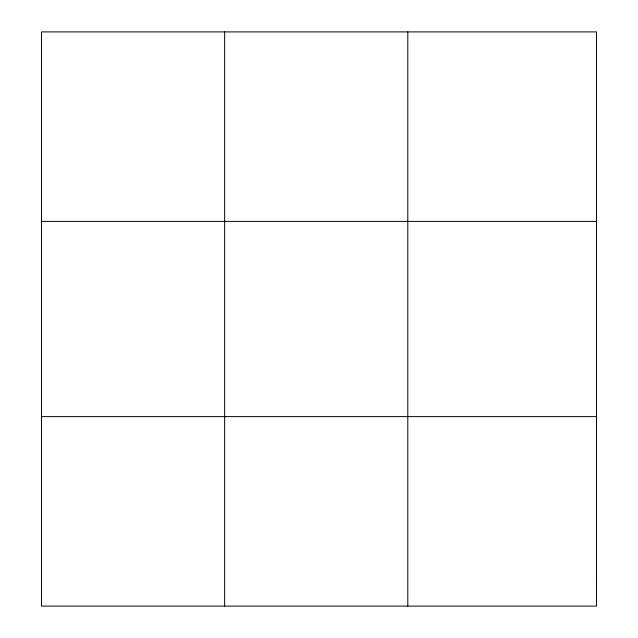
<?xml version="1.0" encoding="UTF-8"?>
<svg xmlns="http://www.w3.org/2000/svg" width="638" height="638" viewBox="0 0 638 638"><rect width="100%" height="100%" fill="white"/><g stroke="black" fill="none" stroke-linecap="round" stroke-linejoin="round"><path stroke-width="0.96" d="M224.648 606.1L224.648 31.9M407.802 606.1L407.802 31.9M41.502 221.386L596.498 221.386M41.502 416.614L596.498 416.614M596.498 579.033L596.498 606.1L41.502 606.1L41.502 31.9L596.498 31.9L596.498 579.033"/></g></svg>
